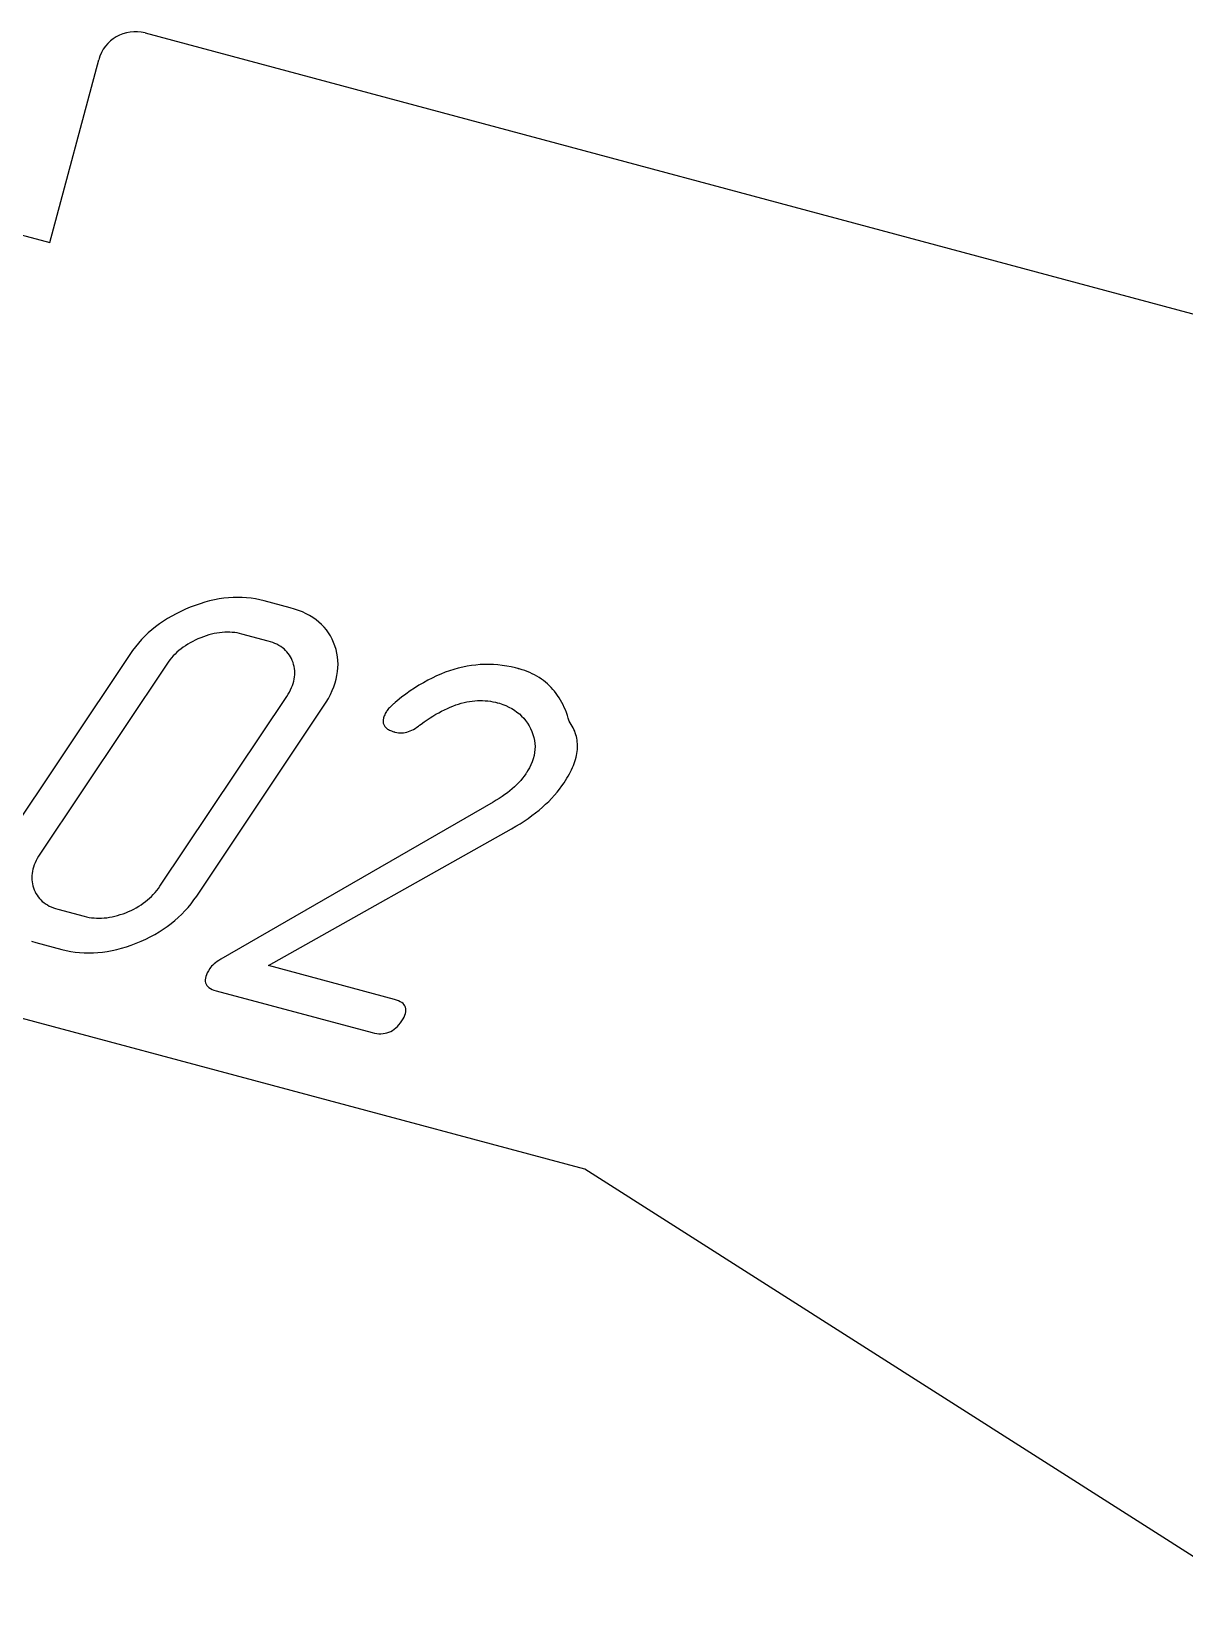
# Model space of a CAD drawing. Extents: x 14 to 1461, y -733 to -10.
# Drawn here: x 1293.7 to 1324.17, y -51.89 to -10.04 of the extents above; entities that cross this region are included whole.
import ezdxf

# ---------------------------------------------------------------- set-up
doc = ezdxf.new("R2010")
doc.units = 0

msp = doc.modelspace()

# ---------------------------------------------------------------- linework, layer by layer
at = {"layer": 'Cut', "color": 0}
for p, q in [((1274.618832, -10.367029), (1294.178791, -15.608104)), ((1296.697626, -10.071379), (1333.402734, -19.906483)), ((1294.178791, -15.608104), (1295.472884, -10.778484)), ((1308.320898, -40.102952), (1274.272081, -30.979599)), ((1392.624579, -93.750279), (1308.320898, -40.102952))]:
    msp.add_line(p, q, dxfattribs=at)
msp.add_arc((1296.438807, -11.037303), 0.999998, 75, 165, dxfattribs=at)
at = {"layer": 'Mark', "color": 0}
for p, q in [((1298.406901, -25.083316), (1298.280326, -25.117124)), ((1298.532488, -25.05466), (1298.406901, -25.083316)), ((1298.657086, -25.031158), (1298.532488, -25.05466)), ((1298.780695, -25.012809), (1298.657086, -25.031158)), ((1298.903316, -24.999612), (1298.780695, -25.012809)), ((1299.024948, -24.991569), (1298.903316, -24.999612)), ((1299.145592, -24.988679), (1299.024948, -24.991569)), ((1299.265248, -24.990942), (1299.145592, -24.988679)), ((1299.383914, -24.998358), (1299.265248, -24.990942)), ((1299.501593, -25.010927), (1299.383914, -24.998358)), ((1299.618282, -25.028649), (1299.501593, -25.010927)), ((1299.733983, -25.051524), (1299.618282, -25.028649)), ((1299.848696, -25.079553), (1299.733983, -25.051524)), ((1300.538642, -25.264423), (1299.848696, -25.079553)), ((1297.404833, -25.48283), (1297.291844, -25.549291)), ((1297.52161, -25.419617), (1297.404833, -25.48283)), ((1297.642176, -25.359652), (1297.52161, -25.419617)), ((1297.766529, -25.302936), (1297.642176, -25.359652)), ((1297.89467, -25.249468), (1297.766529, -25.302936)), ((1298.02421, -25.2002), (1297.89467, -25.249468)), ((1298.152762, -25.156086), (1298.02421, -25.2002)), ((1298.280326, -25.117124), (1298.152762, -25.156086)), ((1300.65143, -25.297347), (1300.538642, -25.264423)), ((1300.759013, -25.334283), (1300.65143, -25.297347)), ((1300.861391, -25.375229), (1300.759013, -25.334283)), ((1300.958564, -25.420187), (1300.861391, -25.375229)), ((1301.050533, -25.469155), (1300.958564, -25.420187)), ((1301.137296, -25.522135), (1301.050533, -25.469155)), ((1301.218854, -25.579126), (1301.137296, -25.522135)), ((1296.783718, -25.93032), (1296.693456, -26.016271)), ((1296.877767, -25.847618), (1296.783718, -25.93032)), ((1296.975605, -25.768164), (1296.877767, -25.847618)), ((1297.07723, -25.691958), (1296.975605, -25.768164)), ((1297.182643, -25.619001), (1297.07723, -25.691958)), ((1297.291844, -25.549291), (1297.182643, -25.619001)), ((1298.529749, -25.946908), (1298.459183, -25.963258)), ((1298.599643, -25.933443), (1298.529749, -25.946908)), ((1298.668865, -25.922864), (1298.599643, -25.933443)), ((1298.737415, -25.915171), (1298.668865, -25.922864)), ((1298.805292, -25.910364), (1298.737415, -25.915171)), ((1298.872498, -25.908443), (1298.805292, -25.910364)), ((1298.939031, -25.909407), (1298.872498, -25.908443)), ((1299.004892, -25.913258), (1298.939031, -25.909407)), ((1299.070081, -25.919994), (1299.004892, -25.913258)), ((1299.134597, -25.929616), (1299.070081, -25.919994)), ((1299.198442, -25.942125), (1299.134597, -25.929616)), ((1299.261614, -25.957519), (1299.198442, -25.942125)), ((1301.295207, -25.640128), (1301.218854, -25.579126)), ((1301.366355, -25.705141), (1301.295207, -25.640128)), ((1301.432298, -25.774165), (1301.366355, -25.705141)), ((1301.493036, -25.8472), (1301.432298, -25.774165)), ((1301.54857, -25.924246), (1301.493036, -25.8472)), ((1301.598898, -26.005303), (1301.54857, -25.924246)), ((1296.4454, -26.293612), (1296.37029, -26.392555)), ((1296.524298, -26.197917), (1296.4454, -26.293612)), ((1296.606983, -26.10547), (1296.524298, -26.197917)), ((1296.693456, -26.016271), (1296.606983, -26.10547)), ((1297.651232, -26.349341), (1297.596172, -26.393852)), ((1297.708472, -26.306616), (1297.651232, -26.349341)), ((1297.767893, -26.265675), (1297.708472, -26.306616)), ((1297.829493, -26.226519), (1297.767893, -26.265675)), ((1297.893274, -26.189149), (1297.829493, -26.226519)), ((1297.959234, -26.153564), (1297.893274, -26.189149)), ((1298.027375, -26.119764), (1297.959234, -26.153564)), ((1298.097696, -26.087749), (1298.027375, -26.119764)), ((1298.170197, -26.057519), (1298.097696, -26.087749)), ((1298.243452, -26.029625), (1298.170197, -26.057519)), ((1298.316034, -26.004617), (1298.243452, -26.029625)), ((1298.387945, -25.982495), (1298.316034, -26.004617)), ((1298.459183, -25.963258), (1298.387945, -25.982495)), ((1299.95156, -26.142389), (1299.261614, -25.957519)), ((1300.014205, -26.160703), (1299.95156, -26.142389)), ((1300.073988, -26.181306), (1300.014205, -26.160703)), ((1300.130909, -26.204198), (1300.073988, -26.181306)), ((1300.184968, -26.229379), (1300.130909, -26.204198)), ((1300.236165, -26.256849), (1300.184968, -26.229379)), ((1300.2845, -26.286609), (1300.236165, -26.256849)), ((1300.329973, -26.318658), (1300.2845, -26.286609)), ((1300.372585, -26.352996), (1300.329973, -26.318658)), ((1300.412334, -26.389623), (1300.372585, -26.352996)), ((1301.644021, -26.090371), (1301.598898, -26.005303)), ((1301.683939, -26.179451), (1301.644021, -26.090371)), ((1301.718652, -26.272541), (1301.683939, -26.179451)), ((1301.747583, -26.36792), (1301.718652, -26.272541)), ((1301.770153, -26.463864), (1301.747583, -26.36792)), ((1296.298969, -26.494747), (1292.944216, -31.511696)), ((1297.271792, -26.755414), (1293.917039, -31.772363)), ((1296.37029, -26.392555), (1296.298969, -26.494747)), ((1297.311592, -26.698407), (1297.271792, -26.755414)), ((1297.353572, -26.643185), (1297.311592, -26.698407)), ((1297.397731, -26.589748), (1297.353572, -26.643185)), ((1297.444071, -26.538096), (1297.397731, -26.589748)), ((1297.492591, -26.48823), (1297.444071, -26.538096)), ((1297.543291, -26.440149), (1297.492591, -26.48823)), ((1297.596172, -26.393852), (1297.543291, -26.440149)), ((1300.449221, -26.428539), (1300.412334, -26.389623)), ((1300.483246, -26.469745), (1300.449221, -26.428539)), ((1300.514409, -26.513239), (1300.483246, -26.469745)), ((1300.542711, -26.559023), (1300.514409, -26.513239)), ((1300.56815, -26.607096), (1300.542711, -26.559023)), ((1300.590727, -26.657459), (1300.56815, -26.607096)), ((1300.610443, -26.71011), (1300.590727, -26.657459)), ((1300.62694, -26.764043), (1300.610443, -26.71011)), ((1300.639864, -26.818249), (1300.62694, -26.764043)), ((1301.786364, -26.560374), (1301.770153, -26.463864)), ((1301.796216, -26.65745), (1301.786364, -26.560374)), ((1301.799707, -26.755092), (1301.796216, -26.65745)), ((1301.796838, -26.853299), (1301.799707, -26.755092)), ((1305.44453, -26.776735), (1305.328338, -26.790793)), ((1305.560809, -26.767195), (1305.44453, -26.776735)), ((1305.677175, -26.762172), (1305.560809, -26.767195)), ((1305.793627, -26.761666), (1305.677175, -26.762172)), ((1305.910167, -26.765678), (1305.793627, -26.761666)), ((1306.026793, -26.774208), (1305.910167, -26.765678)), ((1306.143506, -26.787254), (1306.026793, -26.774208)), ((1306.260305, -26.804819), (1306.143506, -26.787254)), ((1300.614595, -27.261731), (1300.630262, -27.20534)), ((1300.630262, -27.20534), (1300.642355, -27.149221)), ((1300.649213, -26.872728), (1300.639864, -26.818249)), ((1300.642355, -27.149221), (1300.650874, -27.093376)), ((1300.654989, -26.92748), (1300.649213, -26.872728)), ((1300.650874, -27.093376), (1300.65582, -27.037804)), ((1300.657192, -26.982506), (1300.654989, -26.92748)), ((1300.65582, -27.037804), (1300.657192, -26.982506)), ((1301.721767, -27.251785), (1301.750074, -27.151315)), ((1301.750074, -27.151315), (1301.772022, -27.05141)), ((1301.772022, -27.05141), (1301.78761, -26.952072)), ((1301.78761, -26.952072), (1301.796838, -26.853299)), ((1304.171194, -27.17983), (1304.055957, -27.243579)), ((1304.286518, -27.120598), (1304.171194, -27.17983)), ((1304.401928, -27.065883), (1304.286518, -27.120598)), ((1304.517426, -27.015686), (1304.401928, -27.065883)), ((1304.63301, -26.970006), (1304.517426, -27.015686)), ((1304.748681, -26.928843), (1304.63301, -26.970006)), ((1304.864439, -26.892198), (1304.748681, -26.928843)), ((1304.980283, -26.860071), (1304.864439, -26.892198)), ((1305.096215, -26.832461), (1304.980283, -26.860071)), ((1305.212233, -26.809368), (1305.096215, -26.832461)), ((1305.328338, -26.790793), (1305.212233, -26.809368)), ((1306.377192, -26.8269), (1306.260305, -26.804819)), ((1306.494165, -26.853499), (1306.377192, -26.8269)), ((1306.552684, -26.868493), (1306.494165, -26.853499)), ((1306.559702, -26.870367), (1306.552684, -26.868493)), ((1306.564328, -26.871612), (1306.559702, -26.870367)), ((1306.573557, -26.874127), (1306.564328, -26.871612)), ((1306.591927, -26.879252), (1306.573557, -26.874127)), ((1306.664236, -26.901027), (1306.591927, -26.879252)), ((1306.734671, -26.92484), (1306.664236, -26.901027)), ((1306.803232, -26.950692), (1306.734671, -26.92484)), ((1306.869919, -26.978583), (1306.803232, -26.950692)), ((1306.934731, -27.008513), (1306.869919, -26.978583)), ((1306.99767, -27.040481), (1306.934731, -27.008513)), ((1307.058734, -27.074488), (1306.99767, -27.040481)), ((1307.117925, -27.110534), (1307.058734, -27.074488)), ((1307.175241, -27.148618), (1307.117925, -27.110534)), ((1307.230683, -27.188741), (1307.175241, -27.148618)), ((1307.284252, -27.230902), (1307.230683, -27.188741)), ((1297.090789, -32.622767), (1300.445542, -27.605818)), ((1300.445542, -27.605818), (1300.482652, -27.547787)), ((1300.482652, -27.547787), (1300.516188, -27.490029)), ((1300.516188, -27.490029), (1300.546151, -27.432545)), ((1300.546151, -27.432545), (1300.572539, -27.375334)), ((1300.572539, -27.375334), (1300.595354, -27.318396)), ((1300.595354, -27.318396), (1300.614595, -27.261731)), ((1301.544938, -27.659322), (1301.598685, -27.556589)), ((1301.598685, -27.556589), (1301.646072, -27.454422)), ((1301.646072, -27.454422), (1301.687099, -27.352821)), ((1301.687099, -27.352821), (1301.721767, -27.251785)), ((1303.595878, -27.543752), (1303.481075, -27.630088)), ((1303.710768, -27.461932), (1303.595878, -27.543752)), ((1303.825744, -27.384631), (1303.710768, -27.461932)), ((1303.940807, -27.311846), (1303.825744, -27.384631)), ((1304.055957, -27.243579), (1303.940807, -27.311846)), ((1307.335946, -27.275103), (1307.284252, -27.230902)), ((1307.385766, -27.321342), (1307.335946, -27.275103)), ((1307.433712, -27.369619), (1307.385766, -27.321342)), ((1307.479783, -27.419936), (1307.433712, -27.369619)), ((1307.523981, -27.472291), (1307.479783, -27.419936)), ((1307.566305, -27.526684), (1307.523981, -27.472291)), ((1307.606754, -27.583117), (1307.566305, -27.526684)), ((1307.64533, -27.641588), (1307.606754, -27.583117)), ((1298.063613, -32.883434), (1301.418365, -27.866485)), ((1301.418365, -27.866485), (1301.484832, -27.762621)), ((1301.484832, -27.762621), (1301.544938, -27.659322)), ((1303.066168, -28.033288), (1303.050032, -28.062108)), ((1303.084247, -28.003727), (1303.066168, -28.033288)), ((1303.094016, -27.988669), (1303.084247, -28.003727)), ((1303.096534, -27.984876), (1303.094016, -27.988669)), ((1303.097686, -27.983152), (1303.096534, -27.984876)), ((1303.09861, -27.981777), (1303.097686, -27.983152)), ((1303.102402, -27.976247), (1303.09861, -27.981777)), ((1303.119128, -27.953578), (1303.102402, -27.976247)), ((1303.138341, -27.930035), (1303.119128, -27.953578)), ((1303.160041, -27.905618), (1303.138341, -27.930035)), ((1303.184228, -27.880328), (1303.160041, -27.905618)), ((1303.210901, -27.854165), (1303.184228, -27.880328)), ((1303.240062, -27.827127), (1303.210901, -27.854165)), ((1303.255575, -27.813281), (1303.240062, -27.827127)), ((1303.263565, -27.806276), (1303.255575, -27.813281)), ((1303.26407, -27.805836), (1303.263565, -27.806276)), ((1303.264322, -27.805616), (1303.26407, -27.805836)), ((1303.266054, -27.804146), (1303.264322, -27.805616)), ((1303.280379, -27.792048), (1303.266054, -27.804146)), ((1303.309034, -27.768064), (1303.280379, -27.792048)), ((1303.366359, -27.720943), (1303.309034, -27.768064)), ((1303.481075, -27.630088), (1303.366359, -27.720943)), ((1304.386862, -28.080006), (1304.4634, -28.036506)), ((1304.4634, -28.036506), (1304.539464, -27.995767)), ((1304.539464, -27.995767), (1304.615052, -27.957788)), ((1304.615052, -27.957788), (1304.690165, -27.922569)), ((1304.690165, -27.922569), (1304.764803, -27.890111)), ((1304.764803, -27.890111), (1304.838966, -27.860413)), ((1304.838966, -27.860413), (1304.912653, -27.833475)), ((1304.912653, -27.833475), (1304.985866, -27.809297)), ((1304.985866, -27.809297), (1305.058603, -27.787879)), ((1305.058603, -27.787879), (1305.130865, -27.769222)), ((1305.130865, -27.769222), (1305.202653, -27.753325)), ((1305.202653, -27.753325), (1305.273965, -27.740189)), ((1305.273965, -27.740189), (1305.344801, -27.729812)), ((1305.344801, -27.729812), (1305.415163, -27.722196)), ((1305.415163, -27.722196), (1305.48505, -27.717341)), ((1305.48505, -27.717341), (1305.554461, -27.715245)), ((1305.554461, -27.715245), (1305.623398, -27.71591)), ((1305.623398, -27.71591), (1305.691859, -27.719335)), ((1305.691859, -27.719335), (1305.759845, -27.72552)), ((1305.759845, -27.72552), (1305.827356, -27.734465)), ((1305.827356, -27.734465), (1305.894392, -27.746171)), ((1305.894392, -27.746171), (1305.960952, -27.760637)), ((1305.960952, -27.760637), (1305.994055, -27.768905)), ((1305.994055, -27.768905), (1306.002312, -27.77108)), ((1306.002312, -27.77108), (1306.008911, -27.77285)), ((1306.008911, -27.77285), (1306.020416, -27.775995)), ((1306.020416, -27.775995), (1306.065802, -27.789151)), ((1306.065802, -27.789151), (1306.153534, -27.81823)), ((1306.153534, -27.81823), (1306.237214, -27.850999)), ((1306.237214, -27.850999), (1306.31684, -27.887457)), ((1306.31684, -27.887457), (1306.392415, -27.927605)), ((1306.392415, -27.927605), (1306.463936, -27.971443)), ((1306.463936, -27.971443), (1306.531405, -28.01897)), ((1306.531405, -28.01897), (1306.594821, -28.070187)), ((1307.682031, -27.702098), (1307.64533, -27.641588)), ((1307.716858, -27.764646), (1307.682031, -27.702098)), ((1307.749811, -27.829233), (1307.716858, -27.764646)), ((1307.78089, -27.895859), (1307.749811, -27.829233)), ((1307.810095, -27.964523), (1307.78089, -27.895859)), ((1307.837426, -28.035226), (1307.810095, -27.964523)), ((1307.862883, -28.107968), (1307.837426, -28.035226)), ((1302.991489, -28.243111), (1302.990899, -28.266006)), ((1302.990899, -28.266006), (1302.992253, -28.288161)), ((1302.994023, -28.219475), (1302.991489, -28.243111)), ((1302.992253, -28.288161), (1302.995549, -28.309575)), ((1302.998499, -28.195099), (1302.994023, -28.219475)), ((1302.995549, -28.309575), (1303.000789, -28.330249)), ((1303.004919, -28.169982), (1302.998499, -28.195099)), ((1303.000789, -28.330249), (1303.007972, -28.350182)), ((1303.013282, -28.144124), (1303.004919, -28.169982)), ((1303.007972, -28.350182), (1303.017098, -28.369374)), ((1303.023589, -28.117526), (1303.013282, -28.144124)), ((1303.017098, -28.369374), (1303.028167, -28.387826)), ((1303.035839, -28.090187), (1303.023589, -28.117526)), ((1303.028167, -28.387826), (1303.04118, -28.405537)), ((1303.050032, -28.062108), (1303.035839, -28.090187)), ((1303.04118, -28.405537), (1303.056136, -28.422508)), ((1303.056136, -28.422508), (1303.073035, -28.438738)), ((1303.073035, -28.438738), (1303.091878, -28.454227)), ((1303.091878, -28.454227), (1303.112664, -28.468976)), ((1303.795424, -28.477646), (1303.840275, -28.451433)), ((1303.840275, -28.451433), (1303.885241, -28.421959)), ((1303.885241, -28.421959), (1303.930321, -28.389222)), ((1303.930321, -28.389222), (1303.933142, -28.387068)), ((1303.933142, -28.387068), (1303.934553, -28.385986)), ((1303.934553, -28.385986), (1303.937545, -28.383695)), ((1303.937545, -28.383695), (1303.957408, -28.368593)), ((1303.957408, -28.368593), (1303.997043, -28.338908)), ((1303.997043, -28.338908), (1304.075957, -28.281607)), ((1304.075957, -28.281607), (1304.154396, -28.227066)), ((1304.154396, -28.227066), (1304.23236, -28.175286)), ((1304.23236, -28.175286), (1304.309848, -28.126266)), ((1304.309848, -28.126266), (1304.386862, -28.080006)), ((1306.594821, -28.070187), (1306.654184, -28.125093)), ((1306.654184, -28.125093), (1306.709495, -28.183689)), ((1306.709495, -28.183689), (1306.760753, -28.245974)), ((1306.760753, -28.245974), (1306.807958, -28.311949)), ((1306.807958, -28.311949), (1306.851111, -28.381614)), ((1306.851111, -28.381614), (1306.890211, -28.454968)), ((1306.890211, -28.454968), (1306.925246, -28.532516)), ((1307.886466, -28.182749), (1307.862883, -28.107968)), ((1307.908174, -28.259568), (1307.886466, -28.182749)), ((1307.938477, -28.302577), (1307.908174, -28.259568)), ((1307.966564, -28.346097), (1307.938477, -28.302577)), ((1307.992435, -28.390126), (1307.966564, -28.346097)), ((1308.01609, -28.434665), (1307.992435, -28.390126)), ((1308.037529, -28.479713), (1308.01609, -28.434665)), ((1303.112664, -28.468976), (1303.135393, -28.482984)), ((1303.135393, -28.482984), (1303.160065, -28.496252)), ((1303.160065, -28.496252), (1303.186681, -28.508779)), ((1303.186681, -28.508779), (1303.21524, -28.520566)), ((1303.21524, -28.520566), (1303.245742, -28.531612)), ((1303.245742, -28.531612), (1303.278187, -28.541917)), ((1303.278187, -28.541917), (1303.295139, -28.546792)), ((1303.295139, -28.546792), (1303.303797, -28.54916)), ((1303.303797, -28.54916), (1303.309603, -28.550696)), ((1303.309603, -28.550696), (1303.353197, -28.560365)), ((1303.353197, -28.560365), (1303.396905, -28.566772)), ((1303.396905, -28.566772), (1303.440728, -28.569917)), ((1303.440728, -28.569917), (1303.484665, -28.5698)), ((1303.484665, -28.5698), (1303.528716, -28.566421)), ((1303.528716, -28.566421), (1303.572882, -28.55978)), ((1303.572882, -28.55978), (1303.617162, -28.549877)), ((1303.617162, -28.549877), (1303.661556, -28.536712)), ((1303.661556, -28.536712), (1303.706064, -28.520285)), ((1303.706064, -28.520285), (1303.750687, -28.500596)), ((1303.750687, -28.500596), (1303.795424, -28.477646)), ((1306.925246, -28.532516), (1306.954573, -28.61185)), ((1306.954573, -28.61185), (1306.977577, -28.691362)), ((1306.977577, -28.691362), (1306.994258, -28.771054)), ((1306.994258, -28.771054), (1307.004615, -28.850925)), ((1307.004615, -28.850925), (1307.008648, -28.930976)), ((1308.056752, -28.525272), (1308.037529, -28.479713)), ((1308.073759, -28.57134), (1308.056752, -28.525272)), ((1308.08855, -28.617918), (1308.073759, -28.57134)), ((1308.101125, -28.665006), (1308.08855, -28.617918)), ((1308.111485, -28.712604), (1308.101125, -28.665006)), ((1308.119628, -28.760711), (1308.111485, -28.712604)), ((1308.125555, -28.809328), (1308.119628, -28.760711)), ((1308.129267, -28.858455), (1308.125555, -28.809328)), ((1308.130763, -28.908092), (1308.129267, -28.858455)), ((1306.961545, -29.252969), (1306.933961, -29.333916)), ((1306.982806, -29.172202), (1306.961545, -29.252969)), ((1306.997744, -29.091614), (1306.982806, -29.172202)), ((1307.006357, -29.011205), (1306.997744, -29.091614)), ((1307.008648, -28.930976), (1307.006357, -29.011205)), ((1308.062954, -29.323537), (1308.079186, -29.269822)), ((1308.079186, -29.269822), (1308.093202, -29.216617)), ((1308.093202, -29.216617), (1308.105002, -29.163922)), ((1308.105002, -29.163922), (1308.114586, -29.111736)), ((1308.114586, -29.111736), (1308.121954, -29.060061)), ((1308.121954, -29.060061), (1308.127106, -29.008894)), ((1308.127106, -29.008894), (1308.130042, -28.958238)), ((1308.130042, -28.958238), (1308.130763, -28.908092)), ((1306.722267, -29.712692), (1306.677589, -29.770204)), ((1306.76386, -29.654394), (1306.722267, -29.712692)), ((1306.774199, -29.639062), (1306.76386, -29.654394)), ((1306.787617, -29.618641), (1306.774199, -29.639062)), ((1306.813266, -29.577831), (1306.787617, -29.618641)), ((1306.859821, -29.496347), (1306.813266, -29.577831)), ((1306.900052, -29.415042), (1306.859821, -29.496347)), ((1306.933961, -29.333916), (1306.900052, -29.415042)), ((1307.853326, -29.771609), (1307.887285, -29.713816)), ((1307.887285, -29.713816), (1307.919028, -29.656532)), ((1307.919028, -29.656532), (1307.948556, -29.599759)), ((1307.948556, -29.599759), (1307.975867, -29.543495)), ((1307.975867, -29.543495), (1308.000963, -29.487741)), ((1308.000963, -29.487741), (1308.023842, -29.432497)), ((1308.023842, -29.432497), (1308.044506, -29.377762)), ((1308.044506, -29.377762), (1308.062954, -29.323537)), ((1306.344751, -30.098787), (1306.278482, -30.150803)), ((1306.407935, -30.045987), (1306.344751, -30.098787)), ((1306.468035, -29.992401), (1306.407935, -30.045987)), ((1306.52505, -29.93803), (1306.468035, -29.992401)), ((1306.578981, -29.882873), (1306.52505, -29.93803)), ((1306.629827, -29.826931), (1306.578981, -29.882873)), ((1306.677589, -29.770204), (1306.629827, -29.826931)), ((1307.590858, -30.139502), (1307.65722, -30.057046)), ((1307.65722, -30.057046), (1307.719853, -29.973453)), ((1307.719853, -29.973453), (1307.778759, -29.888724)), ((1307.778759, -29.888724), (1307.81715, -29.829912)), ((1307.81715, -29.829912), (1307.853326, -29.771609)), ((1305.900873, -30.399098), (1298.701478, -34.553301)), ((1305.982563, -30.35101), (1305.900873, -30.399098)), ((1306.06117, -30.302136), (1305.982563, -30.35101)), ((1306.136692, -30.252477), (1306.06117, -30.302136)), ((1306.209129, -30.202032), (1306.136692, -30.252477)), ((1306.278482, -30.150803), (1306.209129, -30.202032)), ((1307.114404, -30.610383), (1307.203133, -30.534743)), ((1307.203133, -30.534743), (1307.288133, -30.457967)), ((1307.288133, -30.457967), (1307.369406, -30.380055)), ((1307.369406, -30.380055), (1307.446952, -30.301007)), ((1307.446952, -30.301007), (1307.520769, -30.220823)), ((1307.520769, -30.220823), (1307.590858, -30.139502)), ((1306.503745, -31.040365), (1306.614841, -30.971542)), ((1306.614841, -30.971542), (1306.722209, -30.901582)), ((1306.722209, -30.901582), (1306.82585, -30.830487)), ((1306.82585, -30.830487), (1306.925762, -30.758255)), ((1306.925762, -30.758255), (1307.021947, -30.684887)), ((1307.021947, -30.684887), (1307.114404, -30.610383)), ((1299.958185, -34.72215), (1306.388921, -31.108052)), ((1306.388921, -31.108052), (1306.503745, -31.040365)), ((1293.917039, -31.772363), (1293.879937, -31.830368)), ((1293.719576, -32.228641), (1293.71086, -32.284427)), ((1293.731839, -32.172577), (1293.719576, -32.228641)), ((1293.747652, -32.116235), (1293.731839, -32.172577)), ((1293.767012, -32.059616), (1293.747652, -32.116235)), ((1293.789921, -32.00272), (1293.767012, -32.059616)), ((1293.816378, -31.945547), (1293.789921, -32.00272)), ((1293.846384, -31.888096), (1293.816378, -31.945547)), ((1293.879937, -31.830368), (1293.846384, -31.888096)), ((1293.705693, -32.339937), (1293.704074, -32.395169)), ((1293.704074, -32.395169), (1293.706003, -32.450123)), ((1293.71086, -32.284427), (1293.705693, -32.339937)), ((1293.706003, -32.450123), (1293.711481, -32.5048)), ((1293.711481, -32.5048), (1293.720506, -32.5592)), ((1293.720506, -32.5592), (1293.733081, -32.613323)), ((1293.733081, -32.613323), (1293.749203, -32.667168)), ((1297.050649, -32.680261), (1297.090789, -32.622767)), ((1293.749203, -32.667168), (1293.768513, -32.719725)), ((1293.768513, -32.719725), (1293.790648, -32.769982)), ((1293.790648, -32.769982), (1293.815608, -32.817939)), ((1293.815608, -32.817939), (1293.843394, -32.863596)), ((1293.843394, -32.863596), (1293.874006, -32.906953)), ((1293.874006, -32.906953), (1293.907443, -32.948011)), ((1293.907443, -32.948011), (1293.943706, -32.986768)), ((1293.943706, -32.986768), (1293.982795, -33.023226)), ((1293.982795, -33.023226), (1294.024709, -33.057384)), ((1294.024709, -33.057384), (1294.069448, -33.089242)), ((1296.651996, -33.074155), (1296.709365, -33.031341)), ((1296.709365, -33.031341), (1296.764581, -32.986692)), ((1296.764581, -32.986692), (1296.817643, -32.940207)), ((1296.817643, -32.940207), (1296.868552, -32.891888)), ((1296.868552, -32.891888), (1296.917306, -32.841733)), ((1296.917306, -32.841733), (1296.963908, -32.789744)), ((1296.963908, -32.789744), (1297.008355, -32.73592)), ((1297.008355, -32.73592), (1297.050649, -32.680261)), ((1297.91649, -33.085614), (1297.991932, -32.986176)), ((1297.991932, -32.986176), (1298.063613, -32.883434)), ((1294.069448, -33.089242), (1294.117013, -33.118801)), ((1294.117013, -33.118801), (1294.167404, -33.146059)), ((1294.167404, -33.146059), (1294.22062, -33.171018)), ((1294.22062, -33.171018), (1294.276662, -33.193676)), ((1294.276662, -33.193676), (1294.33553, -33.214035)), ((1294.33553, -33.214035), (1294.397223, -33.232094)), ((1294.397223, -33.232094), (1295.087168, -33.416965)), ((1295.087168, -33.416965), (1295.151801, -33.432759)), ((1295.151801, -33.432759), (1295.217006, -33.445661)), ((1295.217006, -33.445661), (1295.282786, -33.455669)), ((1295.282786, -33.455669), (1295.349138, -33.462783)), ((1295.349138, -33.462783), (1295.416065, -33.467004)), ((1295.416065, -33.467004), (1295.483565, -33.468332)), ((1295.483565, -33.468332), (1295.551638, -33.466767)), ((1295.551638, -33.466767), (1295.620285, -33.462308)), ((1295.620285, -33.462308), (1295.689505, -33.454956)), ((1295.689505, -33.454956), (1295.759299, -33.444711)), ((1295.759299, -33.444711), (1295.829667, -33.431572)), ((1295.829667, -33.431572), (1295.900608, -33.41554)), ((1295.900608, -33.41554), (1295.972122, -33.396614)), ((1295.972122, -33.396614), (1296.04421, -33.374795)), ((1296.04421, -33.374795), (1296.116872, -33.350083)), ((1296.116872, -33.350083), (1296.190107, -33.322477)), ((1296.190107, -33.322477), (1296.262552, -33.292508)), ((1296.262552, -33.292508), (1296.332844, -33.260703)), ((1296.332844, -33.260703), (1296.400981, -33.227064)), ((1296.400981, -33.227064), (1296.466965, -33.191589)), ((1296.466965, -33.191589), (1296.530796, -33.154279)), ((1296.530796, -33.154279), (1296.592472, -33.115135)), ((1296.592472, -33.115135), (1296.651996, -33.074155)), ((1297.482849, -33.533229), (1297.577101, -33.450315)), ((1297.577101, -33.450315), (1297.667591, -33.364097)), ((1297.667591, -33.364097), (1297.754319, -33.274574)), ((1297.754319, -33.274574), (1297.837286, -33.181747)), ((1297.837286, -33.181747), (1297.91649, -33.085614)), ((1296.838336, -33.961304), (1296.955159, -33.898221)), ((1296.955159, -33.898221), (1297.068221, -33.831832)), ((1297.068221, -33.831832), (1297.177521, -33.762139)), ((1297.177521, -33.762139), (1297.283059, -33.68914)), ((1297.283059, -33.68914), (1297.384835, -33.612837)), ((1297.384835, -33.612837), (1297.482849, -33.533229)), ((1293.698241, -34.077372), (1293.810141, -34.11006)), ((1293.810141, -34.11006), (1294.500087, -34.294931)), ((1294.500087, -34.294931), (1294.616195, -34.323343)), ((1295.826536, -34.32385), (1295.952496, -34.295539)), ((1295.952496, -34.295539), (1296.079352, -34.262071)), ((1296.079352, -34.262071), (1296.207103, -34.223446)), ((1296.207103, -34.223446), (1296.33575, -34.179665)), ((1296.33575, -34.179665), (1296.465293, -34.130726)), ((1296.465293, -34.130726), (1296.593402, -34.077557)), ((1296.593402, -34.077557), (1296.71775, -34.021083)), ((1296.71775, -34.021083), (1296.838336, -33.961304)), ((1294.616195, -34.323343), (1294.733198, -34.346599)), ((1294.733198, -34.346599), (1294.851098, -34.364699)), ((1294.851098, -34.364699), (1294.969893, -34.377641)), ((1294.969893, -34.377641), (1295.089583, -34.385427)), ((1295.089583, -34.385427), (1295.21017, -34.388056)), ((1295.21017, -34.388056), (1295.331652, -34.385528)), ((1295.331652, -34.385528), (1295.454029, -34.377844)), ((1295.454029, -34.377844), (1295.577302, -34.365003)), ((1295.577302, -34.365003), (1295.701471, -34.347005)), ((1295.701471, -34.347005), (1295.826536, -34.32385)), ((1298.457122, -34.74024), (1298.430432, -34.771226)), ((1298.487823, -34.709204), (1298.457122, -34.74024)), ((1298.522534, -34.678121), (1298.487823, -34.709204)), ((1298.561255, -34.646988), (1298.522534, -34.678121)), ((1298.603986, -34.615808), (1298.561255, -34.646988)), ((1298.650727, -34.584579), (1298.603986, -34.615808)), ((1298.701478, -34.553301), (1298.650727, -34.584579)), ((1303.290622, -35.615073), (1299.958185, -34.72215)), ((1298.292796, -35.056034), (1298.288138, -35.099068)), ((1298.288138, -35.099068), (1298.289591, -35.139523)), ((1298.289591, -35.139523), (1298.297156, -35.177397)), ((1298.303565, -35.01042), (1298.292796, -35.056034)), ((1298.320445, -34.962226), (1298.303565, -35.01042)), ((1298.343436, -34.911452), (1298.320445, -34.962226)), ((1298.372538, -34.858098), (1298.343436, -34.911452)), ((1298.407751, -34.802165), (1298.372538, -34.858098)), ((1298.430432, -34.771226), (1298.407751, -34.802165)), ((1298.297156, -35.177397), (1298.310831, -35.212691)), ((1298.310831, -35.212691), (1298.330617, -35.245406)), ((1298.330617, -35.245406), (1298.356514, -35.27554)), ((1298.356514, -35.27554), (1298.388522, -35.303095)), ((1298.388522, -35.303095), (1298.426642, -35.32807)), ((1298.426642, -35.32807), (1298.470872, -35.350465)), ((1298.470872, -35.350465), (1298.521213, -35.37028)), ((1298.521213, -35.37028), (1298.577665, -35.387515)), ((1298.577665, -35.387515), (1302.70354, -36.493039)), ((1303.348795, -35.632683), (1303.290622, -35.615073)), ((1303.400848, -35.652696), (1303.348795, -35.632683)), ((1303.44678, -35.675114), (1303.400848, -35.652696)), ((1303.486593, -35.699936), (1303.44678, -35.675114)), ((1303.520286, -35.727162), (1303.486593, -35.699936)), ((1303.54786, -35.756793), (1303.520286, -35.727162)), ((1303.569313, -35.788827), (1303.54786, -35.756793)), ((1303.584646, -35.823266), (1303.569313, -35.788827)), ((1303.569514, -36.031524), (1303.584781, -35.985064)), ((1303.59386, -35.860109), (1303.584646, -35.823266)), ((1303.584781, -35.985064), (1303.593927, -35.941008)), ((1303.596953, -35.899357), (1303.59386, -35.860109)), ((1303.593927, -35.941008), (1303.596953, -35.899357)), ((1303.2392, -36.434367), (1303.284333, -36.403998)), ((1303.284333, -36.403998), (1303.327932, -36.369174)), ((1303.327932, -36.369174), (1303.369998, -36.329895)), ((1303.369998, -36.329895), (1303.410531, -36.286161)), ((1303.410531, -36.286161), (1303.449531, -36.237972)), ((1303.449531, -36.237972), (1303.486997, -36.185329)), ((1303.486997, -36.185329), (1303.520622, -36.131656)), ((1303.520622, -36.131656), (1303.548128, -36.080388)), ((1303.548128, -36.080388), (1303.569514, -36.031524)), ((1302.70354, -36.493039), (1302.764006, -36.507219)), ((1302.764006, -36.507219), (1302.822939, -36.516944)), ((1302.822939, -36.516944), (1302.880338, -36.522214)), ((1302.880338, -36.522214), (1302.936204, -36.523029)), ((1302.936204, -36.523029), (1302.990537, -36.51939)), ((1302.990537, -36.51939), (1303.043336, -36.511295)), ((1303.043336, -36.511295), (1303.094602, -36.498745)), ((1303.094602, -36.498745), (1303.144335, -36.481741)), ((1303.144335, -36.481741), (1303.192534, -36.460281)), ((1303.192534, -36.460281), (1303.2392, -36.434367))]:
    msp.add_line(p, q, dxfattribs=at)

doc.saveas('drawing.dxf')
